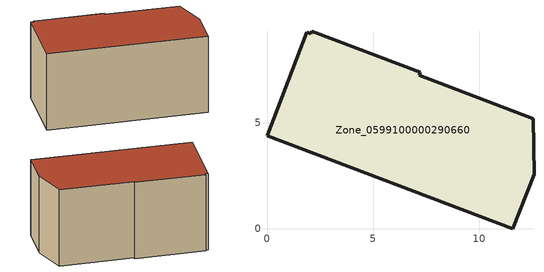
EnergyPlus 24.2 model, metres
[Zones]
Zone_0599100000290660
 floor ground (C_G): 12.53,5.19 12.56,2.58 11.56,0 0,4.38 1.87,9.27 2.06,9.19 2.1,9.31 7.21,7.37 7.16,7.22 z0
 wall outside (C_F): 11.56,0 12.56,2.58 12.53,5.19 7.16,7.22 7.21,7.37 2.1,9.31 2.06,9.19 1.87,9.27 0,4.38 11.56,0 z0:6.42
 roof outside (C_R): 12.56,2.58 12.53,5.19 7.16,7.22 7.21,7.37 2.1,9.31 2.06,9.19 1.87,9.27 0,4.38 11.56,0 z6.42
[BUILDING]
Pand.0599100000290660: North Axis=0; Terrain=City; Loads Convergence Tolerance Value=0.04; Temperature Convergence Tolerance Value=0.4; Solar Distribution=FullExterior; Maximum Number of Warmup Days=25; Minimum Number of Warmup Days=1
[Site:Location]
Rotterdam.The.Hague.AP_ZH_NLD Design_Conditions: Latitude=51.96; Longitude=4.45; Time Zone=1; Elevation=-4.5
[SITE:GROUNDTEMPERATURE:BUILDINGSURFACE]
18, 18, 18, 18, 18, 18, 18, 18, 18, 18, 18, 18
[MATERIAL] Thermal Absorptance=0.9; Solar Absorptance=0.7; Visible Absorptance=0.7
Name | Roughness | Thickness | Conductivity | Density | Specific Heat
G.TC.1946 | MediumSmooth | 0.15 | 1 | 540 | 1210
F.TC.1946 | Rough | 0.3 | 0.857143 | 1920 | 840
R.TC.1946 | MediumRough | 0.2 | 0.909091 | 1500 | 1000
[CONSTRUCTION]
C_G: G.TC.1946
C_F: F.TC.1946
C_R: R.TC.1946
[ZONE]
Zone_0599100000290660: Type=1; Multiplier=1; Ceiling Height=Autocalculate; Volume=Autocalculate; Floor Area=autocalculate; Part of Total Floor Area=Yes
[ZONEINFILTRATION:DESIGNFLOWRATE]
Infil_Zone_0599100000290660: Zone or ZoneList or Space or SpaceList=Zone_0599100000290660; Schedule=AlwaysOn; Design Flow Rate Calculation Method=Flow/Area; Flow Rate per Floor Area=0.003; Constant Term Coefficient=1; Temperature Term Coefficient=0; Velocity Term Coefficient=0; Velocity Squared Term Coefficient=0
[HVACTEMPLATE:ZONE:IDEALLOADSAIRSYSTEM]
Zone_0599100000290660: Maximum Heating Supply Air Temperature=50; Minimum Cooling Supply Air Temperature=13; Maximum Heating Supply Air Humidity Ratio=0.0156; Minimum Cooling Supply Air Humidity Ratio=0.0077; Heating Limit=NoLimit; Cooling Limit=NoLimit; Dehumidification Control Type=ConstantSensibleHeatRatio; Cooling Sensible Heat Ratio=0.7; Dehumidification Setpoint=60; Humidification Control Type=None; Humidification Setpoint=30; Outdoor Air Method=None; Outdoor Air Flow Rate per Person=0.00944; Outdoor Air Flow Rate per Zone Floor Area=0; Outdoor Air Flow Rate per Zone=0; Demand Controlled Ventilation Type=None; Outdoor Air Economizer Type=NoEconomizer; Heat Recovery Type=None; Sensible Heat Recovery Effectiveness=0.7; Latent Heat Recovery Effectiveness=0.65
[ZONECONTROL:THERMOSTAT]
ThermostatControl_Zone_0599100000290660: Zone or ZoneList=Zone_0599100000290660; Control Type Schedule=DualSetpointControlType; Control 1=Thermostat_Zone_0599100000290660; Temperature Difference Between Cutout And Setpoint=0
[THERMOSTATSETPOINT:DUALSETPOINT]
Thermostat_Zone_0599100000290660: Heating Setpoint Temperature Schedule=HeatingSetpoint_Zone_0599100000290660; Cooling Setpoint Temperature Schedule=CoolingSetpoint_Zone_0599100000290660
[SCHEDULE:COMPACT]
HeatingSetpoint_Zone_0599100000290660: Through: 12/31, For: AllDays, Until: 24:00, 21
CoolingSetpoint_Zone_0599100000290660: Through: 12/31, For: AllDays, Until: 24:00, 24
DualSetpointControlType: Through: 12/31, For: AllDays, Until: 24:00, 4
AlwaysOn: Through: 12/31, For: AllDays, Until: 24:00, 1
